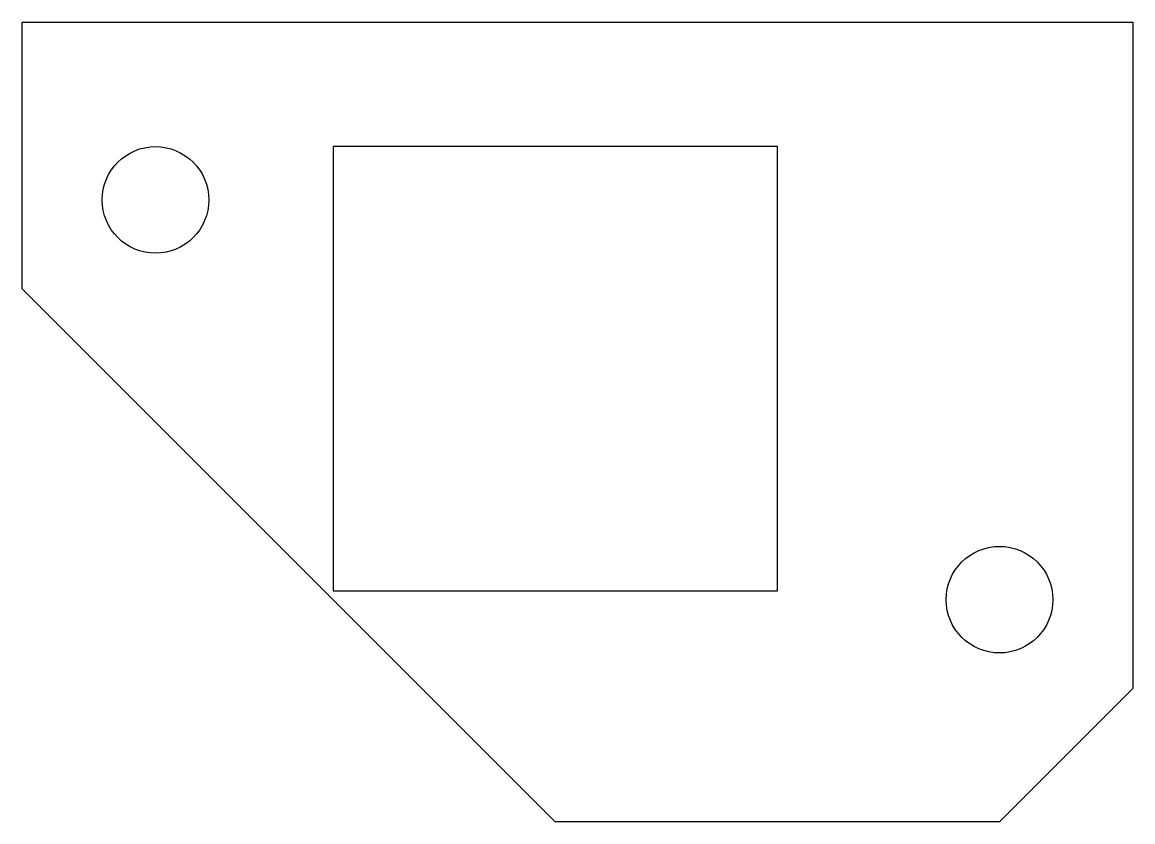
# Model space of a CAD drawing. Extents: x 0 to 125, y 0 to 90.
import ezdxf

# ---------------------------------------------------------------- set-up
doc = ezdxf.new("R2010")
doc.units = 0
doc.header["$MEASUREMENT"] = 0
doc.layers.get('0').update_dxf_attribs({"linetype": 'CONTINUOUS'})

msp = doc.modelspace()

# ---------------------------------------------------------------- linework, layer by layer
for p, q in [((0, 90), (125, 90)), ((0, 60), (0, 90)), ((125, 90), (125, 15)), ((60, 0), (0, 60)), ((125, 15), (110, 0)), ((110, 0), (60, 0))]:
    msp.add_line(p, q)
at = {"color": 1}
for p, q in [((85, 76), (35, 76)), ((35, 76), (35, 26)), ((85, 26), (85, 76)), ((35, 26), (85, 26))]:
    msp.add_line(p, q, dxfattribs=at)
for centre in [(15, 70), (110, 25)]:
    msp.add_circle(centre, 6)

doc.saveas('drawing.dxf')
